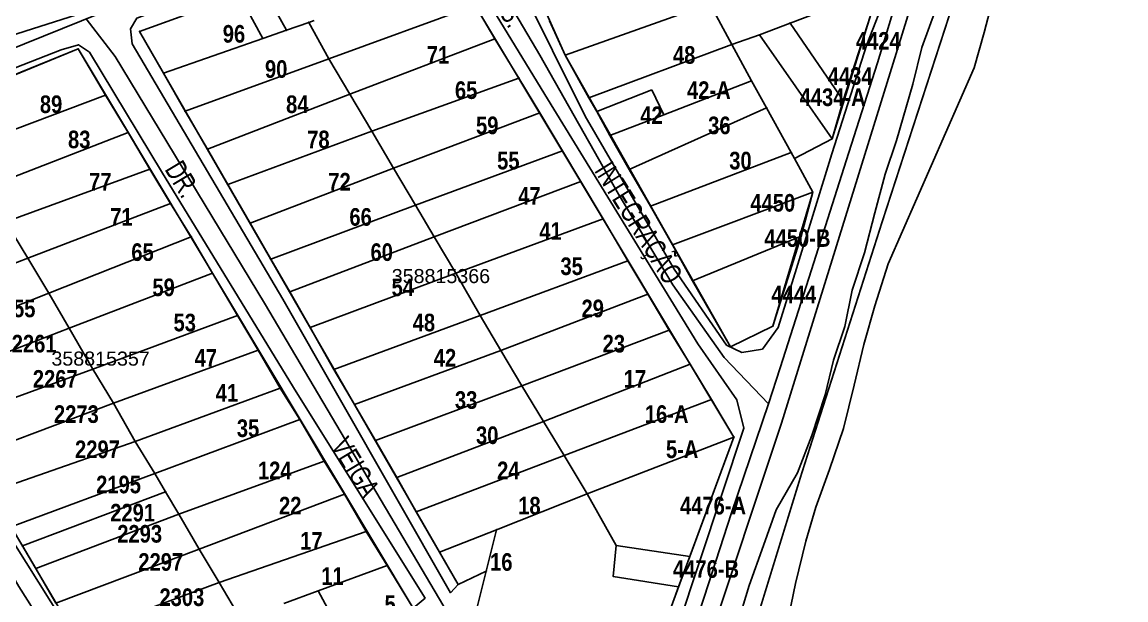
# Model space of a CAD drawing. Extents: x 199665 to 201826, y 4836581 to 4838476.
# Drawn here: x 201476.9 to 201633.8, y 4836845.8 to 4836927.9 of the extents above; entities that cross this region are included whole.
import ezdxf
from ezdxf.enums import TextEntityAlignment as Align

# ---------------------------------------------------------------- set-up
doc = ezdxf.new("R2010")
doc.units = 0
doc.header["$LTSCALE"] = 1.5
doc.header["$MEASUREMENT"] = 0
for name, color, linetype in [('CD-MALHA-LOTES', 40, 'CONTINUOUS'), ('CD_TXT_QUADRA', 7, 'CONTINUOUS'), ('HD-CANAIS', 7, 'CONTINUOUS'), ('LM-LIM-SETOR-FISCAL', 7, 'CONTINUOUS'), ('RU-QUADRAS', 6, 'CONTINUOUS'), ('SV-EIXO-RUA-N-PAV', 6, 'CONTINUOUS'), ('SV-EIXO-RUA-PAV', 20, 'CONTINUOUS'), ('SV-RUA-NAO-PAV-S-GUIA-C-GUIA', 7, 'CONTINUOUS'), ('SV-RUA-PAVIM-S-GUIA-C-GUIA', 7, 'CONTINUOUS'), ('SV-TXT-RUA-N-PAV-S-GUIA-C-GUIA', 7, 'CONTINUOUS'), ('Th_NmrPort', 1, 'CONTINUOUS')]:
    doc.layers.add(name, color=color, linetype=linetype)
doc.styles.add('ARIAL', font='ARIAL.TTF')
doc.styles.add('MONOTXT', font='ARIAL.TTF', dxfattribs={"height": 0.2})
doc.styles.get("Standard").update_dxf_attribs({"font": 'swisscbo.ttf'})
doc.linetypes.add('Limite', pattern='A,20,-3,[130,ltypeshp.shx,S=6.35,R=0,X=0,Y=0],-3,20', length=46)

msp = doc.modelspace()

# ---------------------------------------------------------------- linework, layer by layer
at = {"layer": 'CD-MALHA-LOTES', "linetype": 'Continuous'}
for p, q in [((201514.47, 4836926.71), (201511.04, 4836932.85)), ((201598.66, 4836932.49), (201586.07, 4836927.73)), ((201593.6, 4836916.71), (201598.66, 4836932.49)), ((201507.79, 4836931.68), (201493.59, 4836926.54)), ((201511.12, 4836925.53), (201507.79, 4836931.68)), ((201541.32, 4836930.24), (201520.51, 4836922.65)), ((201544.11, 4836925.48), (201541.32, 4836930.24)), ((201554.1, 4836923.18), (201574.65, 4836930.48)), ((201574.65, 4836930.48), (201577.81, 4836924.7)), ((201517.65, 4836927.82), (201514.47, 4836926.71)), ((201517.65, 4836927.82), (201518.39, 4836928.08)), ((201517.65, 4836927.82), (201520.51, 4836922.65)), ((201551.89, 4836928.05), (201554.1, 4836923.18)), ((201586.07, 4836927.73), (201581.7, 4836926.05)), ((201593.6, 4836916.71), (201586.07, 4836927.73)), ((201493.59, 4836926.54), (201497, 4836920.62)), ((201511.12, 4836925.53), (201514.47, 4836926.71)), ((201581.7, 4836926.05), (201577.81, 4836924.7)), ((201592.03, 4836911.31), (201581.7, 4836926.05)), ((201497, 4836920.62), (201511.12, 4836925.53)), ((201544.11, 4836925.48), (201523.49, 4836917.61)), ((201547.51, 4836919.92), (201544.11, 4836925.48)), ((201577.81, 4836924.7), (201557.48, 4836917.11)), ((201580.58, 4836919.51), (201577.81, 4836924.7)), ((201484.87, 4836924.05), (201464.91, 4836915.95)), ((201488.75, 4836917.47), (201484.87, 4836924.05)), ((201554.1, 4836923.18), (201557.48, 4836917.11)), ((201500.06, 4836915.21), (201520.51, 4836922.65)), ((201523.49, 4836917.61), (201520.51, 4836922.65)), ((201497, 4836920.62), (201500.06, 4836915.21)), ((201547.51, 4836919.92), (201526.63, 4836912.36)), ((201550.48, 4836914.97), (201547.51, 4836919.92)), ((201558.59, 4836915.17), (201566.43, 4836918.26)), ((201566.43, 4836918.26), (201568.1, 4836914.72)), ((201568.1, 4836914.72), (201580.58, 4836919.51)), ((201582.73, 4836915.7), (201580.58, 4836919.51)), ((201488.75, 4836917.47), (201468.51, 4836909.86)), ((201491.98, 4836912.18), (201488.75, 4836917.47)), ((201503.23, 4836909.82), (201523.49, 4836917.61)), ((201526.63, 4836912.36), (201523.49, 4836917.61)), ((201557.48, 4836917.11), (201558.59, 4836915.17)), ((201592.03, 4836911.31), (201593.6, 4836916.71)), ((201500.06, 4836915.21), (201503.23, 4836909.82)), ((201560.46, 4836911.78), (201558.59, 4836915.17)), ((201563.18, 4836906.94), (201582.73, 4836915.7)), ((201586.23, 4836909.36), (201582.73, 4836915.7)), ((201550.48, 4836914.97), (201529.71, 4836907.14)), ((201553.71, 4836909.58), (201550.48, 4836914.97)), ((201568.1, 4836914.72), (201560.46, 4836911.78)), ((201471.75, 4836904.38), (201491.98, 4836912.18)), ((201495.04, 4836906.98), (201491.98, 4836912.18)), ((201506.13, 4836904.8), (201526.63, 4836912.36)), ((201529.71, 4836907.14), (201526.63, 4836912.36)), ((201560.46, 4836911.78), (201563.18, 4836906.94)), ((201586.71, 4836908.49), (201592.03, 4836911.31)), ((201503.23, 4836909.82), (201506.13, 4836904.8)), ((201553.71, 4836909.58), (201532.82, 4836901.89)), ((201556.33, 4836905.22), (201553.71, 4836909.58)), ((201566.24, 4836901.71), (201586.23, 4836909.36)), ((201586.23, 4836909.36), (201586.71, 4836908.49)), ((201589.32, 4836903.73), (201586.71, 4836908.49)), ((201474.57, 4836899.51), (201495.04, 4836906.98)), ((201498.01, 4836902.12), (201495.04, 4836906.98)), ((201509.3, 4836899.31), (201529.71, 4836907.14)), ((201532.82, 4836901.89), (201529.71, 4836907.14)), ((201563.18, 4836906.94), (201566.24, 4836901.71)), ((201506.13, 4836904.8), (201509.3, 4836899.31)), ((201556.33, 4836905.22), (201535.48, 4836897.37)), ((201559.5, 4836899.94), (201556.33, 4836905.22)), ((201569.36, 4836896.23), (201589.32, 4836903.73)), ((201587.66, 4836897.49), (201589.32, 4836903.73)), ((201477.7, 4836894.32), (201498.01, 4836902.12)), ((201500.94, 4836897.38), (201498.01, 4836902.12)), ((201512.25, 4836894.19), (201532.82, 4836901.89)), ((201535.48, 4836897.37), (201532.82, 4836901.89)), ((201566.24, 4836901.71), (201569.36, 4836896.23)), ((201477.7, 4836894.32), (201474.57, 4836899.51)), ((201538.53, 4836892.22), (201559.5, 4836899.94)), ((201559.5, 4836899.94), (201563.02, 4836893.98)), ((201509.3, 4836899.31), (201512.25, 4836894.19)), ((201480.67, 4836889.38), (201500.94, 4836897.38)), ((201503.96, 4836892.2), (201500.94, 4836897.38)), ((201514.94, 4836889.54), (201535.48, 4836897.37)), ((201538.53, 4836892.22), (201535.48, 4836897.37)), ((201569.36, 4836896.23), (201572.18, 4836891.14)), ((201572.18, 4836891.14), (201587.66, 4836897.49)), ((201583.63, 4836884.7), (201587.66, 4836897.49)), ((201457.43, 4836886.54), (201477.7, 4836894.32)), ((201477.7, 4836894.32), (201480.67, 4836889.38)), ((201512.25, 4836894.19), (201514.94, 4836889.54)), ((201563.02, 4836893.98), (201542, 4836886.22)), ((201565.86, 4836889.21), (201563.02, 4836893.98)), ((201483.57, 4836884.38), (201503.96, 4836892.2)), ((201507.5, 4836886.2), (201503.96, 4836892.2)), ((201517.86, 4836884.48), (201538.53, 4836892.22)), ((201542, 4836886.22), (201538.53, 4836892.22)), ((201572.18, 4836891.14), (201577.59, 4836881.75)), ((201460.51, 4836881.31), (201480.67, 4836889.38)), ((201480.67, 4836889.38), (201483.57, 4836884.38)), ((201514.94, 4836889.54), (201517.86, 4836884.48)), ((201544.94, 4836881.25), (201565.86, 4836889.21)), ((201568.86, 4836884.14), (201565.86, 4836889.21)), ((201486.97, 4836878.56), (201507.5, 4836886.2)), ((201510.44, 4836881.27), (201507.5, 4836886.2)), ((201542, 4836886.22), (201521.22, 4836878.53)), ((201544.94, 4836881.25), (201542, 4836886.22)), ((201463.29, 4836876.6), (201483.57, 4836884.38)), ((201486.97, 4836878.56), (201483.57, 4836884.38)), ((201517.86, 4836884.48), (201521.22, 4836878.53)), ((201568.86, 4836884.14), (201547.95, 4836876.21)), ((201571.86, 4836879.27), (201568.86, 4836884.14)), ((201577.59, 4836881.75), (201583.63, 4836884.7)), ((201489.87, 4836873.74), (201510.44, 4836881.27)), ((201513.6, 4836875.89), (201510.44, 4836881.27)), ((201524.16, 4836873.57), (201544.94, 4836881.25)), ((201547.95, 4836876.21), (201544.94, 4836881.25)), ((201571.86, 4836879.27), (201551.03, 4836871.13)), ((201574.88, 4836874.28), (201571.86, 4836879.27)), ((201466.5, 4836871.16), (201486.97, 4836878.56)), ((201489.87, 4836873.74), (201486.97, 4836878.56)), ((201521.22, 4836878.53), (201524.16, 4836873.57)), ((201492.98, 4836868.3), (201513.6, 4836875.89)), ((201516.38, 4836871.45), (201513.6, 4836875.89)), ((201527.12, 4836868.44), (201547.95, 4836876.21)), ((201551.03, 4836871.13), (201547.95, 4836876.21)), ((201574.88, 4836874.28), (201553.93, 4836866.31)), ((201578.09, 4836868.94), (201574.88, 4836874.28)), ((201469.5, 4836866.07), (201489.87, 4836873.74)), ((201492.98, 4836868.3), (201489.87, 4836873.74)), ((201524.16, 4836873.57), (201527.12, 4836868.44)), ((201516.38, 4836871.45), (201495.75, 4836863.75)), ((201519.83, 4836865.51), (201516.38, 4836871.45)), ((201530.15, 4836863.18), (201551.03, 4836871.13)), ((201553.93, 4836866.31), (201551.03, 4836871.13)), ((201472.42, 4836861.13), (201492.98, 4836868.3)), ((201495.75, 4836863.75), (201492.98, 4836868.3)), ((201527.12, 4836868.44), (201530.15, 4836863.18)), ((201557.24, 4836860.87), (201578.09, 4836868.94)), ((201571.8, 4836851.96), (201578.09, 4836868.94)), ((201499.16, 4836857.98), (201519.83, 4836865.51)), ((201522.71, 4836860.83), (201519.83, 4836865.51)), ((201532.9, 4836858.32), (201553.93, 4836866.31)), ((201557.24, 4836860.87), (201553.93, 4836866.31)), ((201475.32, 4836856.21), (201495.75, 4836863.75)), ((201495.75, 4836863.75), (201497.3, 4836861.17)), ((201530.15, 4836863.18), (201532.9, 4836858.32)), ((201476.93, 4836853.47), (201497.3, 4836861.17)), ((201497.3, 4836861.17), (201499.16, 4836857.98)), ((201502.08, 4836853.03), (201522.71, 4836860.83)), ((201525.8, 4836855.55), (201522.71, 4836860.83)), ((201544.35, 4836855.77), (201557.24, 4836860.87)), ((201557.24, 4836860.87), (201561.35, 4836853.55)), ((201499.16, 4836857.98), (201478.83, 4836850.26)), ((201499.16, 4836857.98), (201502.08, 4836853.03)), ((201532.9, 4836858.32), (201536.25, 4836852.61)), ((201475.32, 4836856.21), (201476.93, 4836853.47)), ((201504.9, 4836848.29), (201525.8, 4836855.55)), ((201528.79, 4836850.68), (201525.8, 4836855.55)), ((201536.25, 4836852.61), (201544.35, 4836855.77)), ((201542.88, 4836849.91), (201544.35, 4836855.77)), ((201476.93, 4836853.47), (201478.83, 4836850.26)), ((201502.08, 4836853.03), (201481.71, 4836845.36)), ((201504.9, 4836848.29), (201502.08, 4836853.03)), ((201536.25, 4836852.61), (201538.9, 4836848.02)), ((201561.35, 4836853.55), (201560.94, 4836849.15)), ((201561.35, 4836853.55), (201571.8, 4836851.96)), ((201570.22, 4836847.67), (201571.8, 4836851.96)), ((201478.83, 4836850.26), (201481.71, 4836845.36)), ((201519, 4836847.09), (201528.79, 4836850.68)), ((201532.47, 4836844.66), (201528.79, 4836850.68)), ((201538.9, 4836848.02), (201542.88, 4836849.91)), ((201542.88, 4836849.91), (201541.5, 4836844.4)), ((201504.9, 4836848.29), (201484.45, 4836840.72)), ((201508, 4836843.07), (201504.9, 4836848.29)), ((201560.94, 4836849.15), (201570.22, 4836847.67)), ((201564.98, 4836833.52), (201570.22, 4836847.67)), ((201519, 4836847.09), (201514.08, 4836845.28)), ((201522.4, 4836840.76), (201519, 4836847.09))]:
    msp.add_line(p, q, dxfattribs=at)
for p in [(201517.65, 4836927.82), (201517.65, 4836927.82), (201586.07, 4836927.73), (201586.07, 4836927.73), (201493.59, 4836926.54), (201514.47, 4836926.71), (201581.7, 4836926.05), (201581.7, 4836926.05), (201544.11, 4836925.48), (201544.11, 4836925.48), (201577.81, 4836924.7), (201577.81, 4836924.7), (201484.87, 4836924.05), (201554.1, 4836923.18), (201554.1, 4836923.18), (201520.51, 4836922.65), (201520.51, 4836922.65), (201520.51, 4836922.65), (201497, 4836920.62), (201547.51, 4836919.92), (201580.58, 4836919.51), (201488.75, 4836917.47), (201523.49, 4836917.61), (201523.49, 4836917.61), (201557.48, 4836917.11), (201593.6, 4836916.71), (201500.06, 4836915.21), (201500.06, 4836915.21), (201582.73, 4836915.7), (201550.48, 4836914.97), (201491.98, 4836912.18), (201491.98, 4836912.18), (201526.63, 4836912.36), (201526.63, 4836912.36), (201526.63, 4836912.36), (201592.03, 4836911.31), (201503.23, 4836909.82), (201503.23, 4836909.82), (201553.71, 4836909.58), (201586.23, 4836909.36), (201586.23, 4836909.36), (201495.04, 4836906.98), (201495.04, 4836906.98), (201529.71, 4836907.14), (201529.71, 4836907.14), (201529.71, 4836907.14), (201563.18, 4836906.94), (201563.18, 4836906.94), (201506.13, 4836904.8), (201506.13, 4836904.8), (201556.33, 4836905.22), (201498.01, 4836902.12), (201498.01, 4836902.12), (201532.82, 4836901.89), (201532.82, 4836901.89), (201532.82, 4836901.89), (201566.24, 4836901.71), (201509.3, 4836899.31), (201509.3, 4836899.31), (201500.94, 4836897.38), (201535.48, 4836897.37), (201535.48, 4836897.37), (201569.36, 4836896.23), (201569.36, 4836896.23), (201587.66, 4836897.49), (201477.7, 4836894.32), (201477.7, 4836894.32), (201477.7, 4836894.32), (201512.25, 4836894.19), (201512.25, 4836894.19), (201563.02, 4836893.98), (201503.96, 4836892.2), (201503.96, 4836892.2), (201538.53, 4836892.22), (201572.18, 4836891.14), (201572.18, 4836891.14), (201480.67, 4836889.38), (201480.67, 4836889.38), (201480.67, 4836889.38), (201480.67, 4836889.38), (201514.94, 4836889.54), (201514.94, 4836889.54), (201565.86, 4836889.21), (201507.5, 4836886.2), (201507.5, 4836886.2), (201542, 4836886.21), (201542.01, 4836886.22), (201483.57, 4836884.38), (201483.57, 4836884.38), (201483.57, 4836884.38), (201517.86, 4836884.48), (201517.86, 4836884.48), (201568.86, 4836884.14), (201583.63, 4836884.7), (201510.44, 4836881.27), (201510.44, 4836881.27), (201544.94, 4836881.25), (201544.94, 4836881.25), (201544.94, 4836881.25), (201571.86, 4836879.27), (201486.97, 4836878.56), (201486.97, 4836878.56), (201486.97, 4836878.56), (201486.97, 4836878.56), (201521.22, 4836878.53), (201521.22, 4836878.53), (201513.6, 4836875.89), (201513.6, 4836875.89), (201547.95, 4836876.21), (201547.95, 4836876.21), (201547.95, 4836876.21), (201574.88, 4836874.28), (201524.16, 4836873.57), (201524.16, 4836873.57), (201516.38, 4836871.45), (201551.03, 4836871.13), (201551.03, 4836871.13), (201551.03, 4836871.13), (201492.98, 4836868.3), (201492.98, 4836868.3), (201492.98, 4836868.3), (201527.12, 4836868.44), (201527.12, 4836868.44), (201578.09, 4836868.94), (201519.83, 4836865.51), (201553.93, 4836866.31), (201553.93, 4836866.31), (201553.93, 4836866.31), (201495.75, 4836863.75), (201495.75, 4836863.75), (201495.75, 4836863.75), (201530.15, 4836863.18), (201530.15, 4836863.18), (201497.3, 4836861.17), (201522.71, 4836860.83), (201522.71, 4836860.83), (201557.24, 4836860.87), (201557.24, 4836860.87), (201557.24, 4836860.87), (201499.16, 4836857.98), (201532.9, 4836858.32), (201532.9, 4836858.32), (201525.8, 4836855.55), (201544.35, 4836855.77), (201476.93, 4836853.47), (201476.93, 4836853.47), (201502.08, 4836853.03), (201502.08, 4836853.03), (201502.08, 4836853.03), (201536.25, 4836852.61), (201561.35, 4836853.55), (201561.35, 4836853.55), (201561.35, 4836853.55), (201571.8, 4836851.96), (201528.79, 4836850.68), (201542.88, 4836849.91), (201504.9, 4836848.29), (201504.9, 4836848.29), (201504.9, 4836848.29), (201504.9, 4836848.29), (201560.94, 4836849.15), (201560.94, 4836849.15), (201570.22, 4836847.67), (201519, 4836847.09)]:
    msp.add_point(p, dxfattribs=at)
at = {"layer": 'HD-CANAIS'}
for p, q in [((201615.06, 4836931.72), (201613.67, 4836926.4)), ((201613.67, 4836926.4), (201612.25, 4836921.37)), ((201612.25, 4836921.37), (201600.02, 4836893.55)), ((201600.02, 4836893.55), (201598.12, 4836887.59)), ((201598.12, 4836887.59), (201596.53, 4836882.07)), ((201596.53, 4836882.07), (201595.18, 4836876.33)), ((201595.18, 4836876.33), (201593.66, 4836870.15)), ((201593.66, 4836870.15), (201591.66, 4836864.34)), ((201591.66, 4836864.34), (201589.73, 4836858.98)), ((201589.73, 4836858.98), (201588.32, 4836854.15)), ((201588.32, 4836854.15), (201586.86, 4836848.12)), ((201586.86, 4836848.12), (201585.48, 4836841.53))]:
    msp.add_line(p, q, dxfattribs=at)
msp.add_lwpolyline([(201606.78, 4836929.7), (201604.79, 4836924.28), (201603.51, 4836919.06), (201601.18, 4836911.04), (201599.57, 4836906.27), (201598.13, 4836900.79), (201596.64, 4836895.11), (201594.91, 4836889.79), (201593.84, 4836884.64), (201592.23, 4836879.86), (201591.07, 4836874.92), (201589.17, 4836869.15), (201587.14, 4836863.85), (201584.11, 4836858.59), (201582.29, 4836853.52), (201580.24, 4836847.87), (201578.67, 4836842.69)], dxfattribs=at)
at = {"layer": 'LM-LIM-SETOR-FISCAL', "linetype": 'Limite', "ltscale": 0.1, "const_width": 0.25}
msp.add_lwpolyline([(200976.72, 4836660.04), (201029.68, 4836650.57), (201082.74, 4836640.53), (201120.56, 4836662.45), (201159.2, 4836654.75), (201242.65, 4836635.7), (201311.16, 4836620.02), (201344.07, 4836614.06), (201404.24, 4836602.34), (201465.09, 4836590.17), (201502.2, 4836583.04), (201514.19, 4836580.66), (201521.93, 4836665.19), (201553.41, 4836752.43), (201587.6, 4836863.42), (201599.18, 4836899.57), (201622.52, 4836971.26), (201656.74, 4837068.75), (201669.56, 4837108.13), (201725.18, 4837277.93), (201746.7, 4837344.82), (201756.31, 4837372.75)], dxfattribs=at)
at = {"layer": 'RU-QUADRAS', "color": 6, "linetype": 'Continuous'}
for points in [[(201544.74, 4836944.03), (201583.66, 4836958.67), (201598.66, 4836932.49), (201592.03, 4836911.31), (201586.71, 4836908.49), (201589.32, 4836903.73), (201583.63, 4836884.7), (201577.59, 4836881.75), (201554.1, 4836923.18)], [(201493.59, 4836926.54), (201534.63, 4836941.39), (201578.09, 4836868.94), (201564.98, 4836833.52), (201546.36, 4836775.64), (201531.2, 4836779.71), (201525.73, 4836775.89), (201495.17, 4836825.5), (201541.5, 4836844.4), (201542.88, 4836849.91), (201538.9, 4836848.02)], [(201444.87, 4836907.83), (201484.87, 4836924.05), (201532.47, 4836844.66), (201491.49, 4836828.78)]]:
    msp.add_lwpolyline(points, close=True, dxfattribs=at)
at = {"layer": 'SV-EIXO-RUA-N-PAV'}
for points in [[(201438.98, 4836909.72), (201472, 4836922.72), (201490.48, 4836930.14), (201499.57, 4836933.38), (201527.13, 4836943.26), (201537.79, 4836946.64), (201583.33, 4836963.11), (201585.02, 4836963.69), (201598.38, 4836968.75), (201614.61, 4836973.22)], [(201407.12, 4836955.22), (201414.66, 4836948.2), (201419.08, 4836941.18), (201426.62, 4836929.74), (201432.35, 4836920.12), (201438.98, 4836909.72), (201449.77, 4836891.51), (201457.57, 4836878.77), (201467.06, 4836863.82), (201476.42, 4836847.7), (201487.35, 4836830.53), (201489.91, 4836826.14), (201499.57, 4836809.47), (201511.53, 4836790.88), (201523.49, 4836771.37), (201534.67, 4836754.21), (201539.86, 4836746.27)], [(201537.79, 4836946.64), (201542.14, 4836937.31), (201550.51, 4836923.15), (201561.67, 4836903.41), (201569.39, 4836890.54), (201576.68, 4836880.24), (201583, 4836873.66)], [(201485.99, 4836928.35), (201490.12, 4836922.99), (201511.36, 4836887.93), (201536.84, 4836844.86), (201532.55, 4836842.64), (201489.91, 4836826.14)]]:
    msp.add_lwpolyline(points, dxfattribs=at)
at = {"layer": 'SV-EIXO-RUA-PAV'}
msp.add_lwpolyline([(201644.22, 4837059.37), (201636.63, 4837035.36), (201632, 4837021.87), (201622.31, 4836995.96), (201614.61, 4836973.22), (201613.04, 4836968.58), (201607.84, 4836952.58), (201604.6, 4836942.01), (201602.68, 4836935.83), (201598.48, 4836922.09), (201594.04, 4836908.17), (201589.12, 4836892.69), (201584.68, 4836878.76), (201583, 4836873.66), (201577.72, 4836858.18), (201573.87, 4836846.18), (201568.35, 4836829.79)], dxfattribs=at)
at = {"layer": 'SV-RUA-NAO-PAV-S-GUIA-C-GUIA'}
for points in [[(201582.17, 4836881.41), (201579.21, 4836880.95), (201577.03, 4836881.98), (201569.6, 4836892.78), (201556.94, 4836914.5), (201547.63, 4836933.22), (201543.15, 4836943.98), (201543.44, 4836946.37), (201557.32, 4836951.41), (201573.56, 4836957.52), (201580.75, 4836959.79)], [(201468.78, 4836923.86), (201485.67, 4836929.25), (201487.79, 4836930.62), (201487.75, 4836931.62), (201485.34, 4836943.34), (201481.66, 4836958.39)], [(201578.49, 4836874.21), (201572.96, 4836882.19), (201551.56, 4836916.97), (201537.15, 4836940.66), (201535.27, 4836943.24), (201533.12, 4836943.32), (201493.21, 4836928.44), (201492.29, 4836926.93), (201492.55, 4836924.77), (201513.96, 4836888.54), (201537.8, 4836846.84), (201538.9, 4836848.02), (201542.88, 4836849.91), (201541.5, 4836844.4), (201493.49, 4836824.81), (201537.25, 4836754.58)]]:
    msp.add_lwpolyline(points, dxfattribs=at)
msp.add_lwpolyline([(201491.49, 4836828.78), (201468.67, 4836865.1), (201443.78, 4836906.42), (201443.7, 4836907.6), (201444.75, 4836909.2), (201482.43, 4836923.91), (201484.89, 4836924.64), (201486.46, 4836923.6), (201496.84, 4836906.42), (201515.83, 4836875.37), (201534.17, 4836846.06), (201532.47, 4836844.66), (201522.4, 4836840.76), (201517.93, 4836839.02), (201511.8, 4836836.65)], close=True, dxfattribs=at)
at = {"layer": 'SV-RUA-PAVIM-S-GUIA-C-GUIA'}
for points in [[(201691.91, 4837198.99), (201690.2, 4837192.06), (201682.61, 4837170.55), (201674.05, 4837141.26), (201663.75, 4837112.38), (201653.89, 4837083.16), (201649.5, 4837068.24), (201642.46, 4837046.11), (201634.34, 4837022.6), (201625.51, 4837001.55), (201616.62, 4836973.81), (201612.42, 4836960.24), (201609.24, 4836949.99), (201603.49, 4836930.89), (201584.87, 4836870.89), (201552.8, 4836774.75), (201542.41, 4836746.77)], [(201599.86, 4836932.1), (201597, 4836924.7), (201592, 4836909.14), (201587, 4836892.87), (201584.37, 4836884.52), (201582.17, 4836881.41)], [(201537.25, 4836754.58), (201538.61, 4836754.22), (201540.04, 4836754.35), (201542.19, 4836756.68), (201548.21, 4836774.41), (201570.13, 4836841.94), (201579.49, 4836870.19), (201578.49, 4836874.21)]]:
    msp.add_lwpolyline(points, dxfattribs=at)

# ---------------------------------------------------------------- texts
at = {"layer": 'CD_TXT_QUADRA', "color": 7, "linetype": 'Continuous', "style": 'MONOTXT'}
for s, p in [('358815366', (201529.44, 4836890.8)), ('358815357', (201481.06, 4836879.08))]:
    msp.add_text(s, height=2, dxfattribs=at).set_placement(p)
at = {"layer": 'SV-TXT-RUA-N-PAV-S-GUIA-C-GUIA', "style": 'ARIAL', "width": 0.7}
for s, rotation, p in [('PASS.', 302, (201541.56, 4836934.14)), ('DR.                                                  VEIGA', 301, (201497.09, 4836906.96)), ('INTEGRAÇÃO', 302, (201558.15, 4836906.79))]:
    msp.add_text(s, height=3, rotation=rotation, dxfattribs=at).set_placement(p)
at = {"layer": 'Th_NmrPort', "color": 1}
for s, p in [('96', (201505.42, 4836926.2)), ('4424', (201595.42, 4836925.2)), ('48', (201569.42, 4836923.2)), ('71', (201534.42, 4836923.2)), ('90', (201511.42, 4836921.2)), ('4434', (201591.42, 4836920.2)), ('65', (201538.42, 4836918.2)), ('42-A', (201571.42, 4836918.2)), ('4434-A', (201587.42, 4836917.2)), ('89', (201479.42, 4836916.2)), ('84', (201514.42, 4836916.2)), ('42', (201564.77, 4836914.64)), ('59', (201541.42, 4836913.2)), ('36', (201574.42, 4836913.2)), ('83', (201483.42, 4836911.2)), ('78', (201517.42, 4836911.2)), ('55', (201544.42, 4836908.2)), ('30', (201577.42, 4836908.2)), ('77', (201486.42, 4836905.2)), ('72', (201520.42, 4836905.2)), ('47', (201547.42, 4836903.2)), ('4450', (201580.42, 4836902.2)), ('71', (201489.42, 4836900.2)), ('66', (201523.42, 4836900.2)), ('41', (201550.42, 4836898.2)), ('4450-B', (201582.42, 4836897.2)), ('65', (201492.42, 4836895.2)), ('60', (201526.42, 4836895.2)), ('35', (201553.42, 4836893.2)), ('59', (201495.42, 4836890.2)), ('54', (201529.42, 4836890.2)), ('4444', (201583.42, 4836889.2)), ('2255', (201472.42, 4836887.2)), ('29', (201556.42, 4836887.2)), ('53', (201498.42, 4836885.2)), ('48', (201532.42, 4836885.2)), ('2261', (201475.42, 4836882.2)), ('23', (201559.42, 4836882.2)), ('47', (201501.42, 4836880.2)), ('42', (201535.42, 4836880.2)), ('2267', (201478.42, 4836877.2)), ('17', (201562.42, 4836877.2)), ('41', (201504.42, 4836875.2)), ('33', (201538.42, 4836874.2)), ('2273', (201481.42, 4836872.2)), ('16-A', (201565.42, 4836872.2)), ('35', (201507.42, 4836870.2)), ('30', (201541.42, 4836869.2)), ('2297', (201484.42, 4836867.2)), ('5-A', (201568.42, 4836867.2)), ('124', (201510.42, 4836864.2)), ('24', (201544.42, 4836864.2)), ('2195', (201487.42, 4836862.2)), ('22', (201513.42, 4836859.2)), ('18', (201547.42, 4836859.2)), ('4476-A', (201570.42, 4836859.2)), ('2291', (201489.42, 4836858.2)), ('2293', (201490.42, 4836855.2)), ('17', (201516.42, 4836854.2)), ('2297', (201493.42, 4836851.2)), ('16', (201543.42, 4836851.2)), ('4476-B', (201569.42, 4836850.2)), ('11', (201519.42, 4836849.2)), ('2303', (201496.42, 4836846.2)), ('5', (201528.42, 4836845.2))]:
    msp.add_text(s, height=2.5, dxfattribs=at).set_placement(p, align=Align.MIDDLE_LEFT)

doc.saveas('drawing.dxf')
